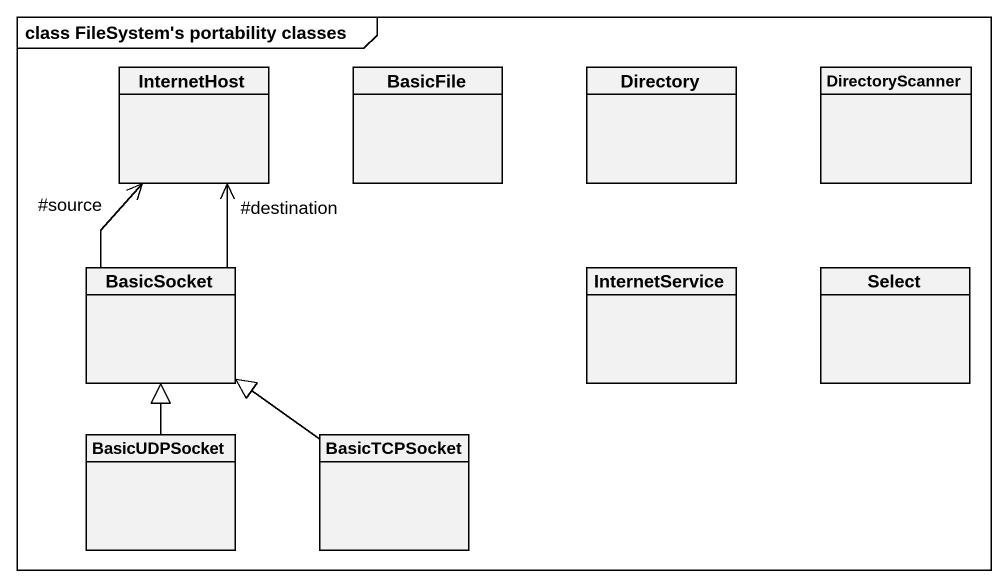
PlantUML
@startuml
mainframe class FileSystem's portability classes
hide circle
hide empty members
class InternetHost
class BasicFile
class Directory
class DirectoryScanner
class BasicSocket
class InternetService
class Select
class BasicUDPSocket
class BasicTCPSocket
BasicSocket -up-> "#destination" InternetHost
BasicSocket -up-> "#source" InternetHost
BasicUDPSocket -up-|> BasicSocket
BasicTCPSocket -up-|> BasicSocket
@enduml
